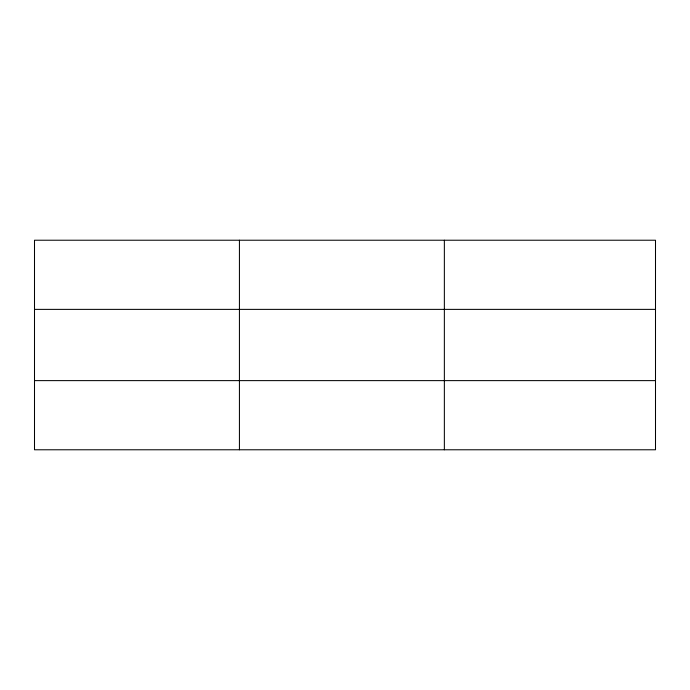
<?xml version="1.0" encoding="UTF-8"?>
<svg xmlns="http://www.w3.org/2000/svg" width="690" height="690" viewBox="0 0 690 690"><rect width="100%" height="100%" fill="white"/><g stroke="black" fill="none" stroke-linecap="round" stroke-linejoin="round"><path stroke-width="1.03" d="M239.43 240.224L239.43 449.777M444.36 240.224L444.36 449.777M34.5 309.379L655.5 309.379M34.5 380.621L655.5 380.621M655.5 415.199L655.5 449.777L34.5 449.777L34.5 240.224L655.5 240.224L655.5 415.199"/></g></svg>
